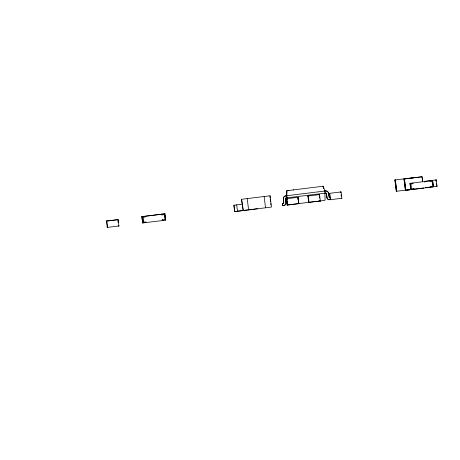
<?xml version="1.0" encoding="UTF-8"?>
<svg xmlns="http://www.w3.org/2000/svg" width="460" height="460" viewBox="0 0 460 460"><rect width="100%" height="100%" fill="white"/><g stroke="black" fill="none" stroke-linecap="round" stroke-linejoin="round"><path stroke-width="0.69" d="M323.736 188.623L322.966 186.214L323.294 186.208L324.869 191.032L325.053 200.324L288.5 204.838L288.834 204.838M323.294 186.208L286.747 190.722L286.402 195.782L325.53 190.934M283.768 203.159L283.308 198.674A2.852 2.852 0 0 1 285.441 195.937L285.873 195.874M283.699 203.234L283.44 198.668A2.852 2.852 0 0 1 285.574 195.931M282.463 203.452L282.865 205.568L282.463 203.452L283.837 203.234M394.898 179.986L395.347 179.981L396.756 191.274L396.307 191.28L394.898 179.986L412.994 177.778L412.539 177.79M403.995 178.992L404.443 178.986L405.852 190.279L405.398 190.285L403.995 178.992L421.728 176.789M241.552 199.295L243.236 210.582L241.552 199.295L270.06 195.776L271.469 207.069L234.675 211.583L233.887 205.229L242.535 204.171M422.705 181.729L422.084 176.784L404.351 178.986L405.76 190.279L433.515 186.875L432.544 180.521L433.515 186.875M285.735 195.88L286.649 195.782L286.908 197.898L286.068 197.984A0.713 0.713 0 0 0 285.453 198.777L285.717 200.899M325.726 193.062L286.661 197.898L287.029 199.289M428.174 187.318L437 186.26L436.206 179.906L424.557 181.315L424.919 181.309M107.266 227.407L118.916 225.998L118.128 219.644L106.789 221.053L107.623 227.401L107.266 227.407L106.473 221.059L117.812 219.65L117.898 220.357M141.864 216.625L164.967 213.802L165.761 220.156L142.652 222.979L141.864 216.625L142.652 222.979M142.387 216.62L143.175 222.973L142.203 216.62L164.967 213.802M298.04 197.305L286.39 198.714L287.184 205.068L287.54 205.062L286.752 198.708L286.39 198.714L287.224 205.068L298.833 203.653L298.04 197.305L297.683 197.305M308.648 201.681L308.74 202.388L320.344 200.974L319.55 194.62L307.901 196.035L308.695 202.388L309.051 202.383L308.217 196.029M329.412 193.355L341.067 191.941L341.855 198.294L330.205 199.709L330.562 199.703L329.728 193.349L329.412 193.355L330.251 199.709M409.958 183.339L410.929 189.687L409.958 183.339L432.722 180.521M396.307 191.28L414.397 189.077L413.948 189.083M427.121 187.49L425.35 187.668L425.707 187.663M234.675 211.583L257.439 208.765M282.727 205.568L283.906 205.436A2.513 2.513 0 0 0 286.028 202.308M329.647 199.726L330.694 199.594M405.398 190.285L423.137 188.083M325.398 190.934L325.835 190.917A2.852 2.852 0 0 1 328.572 193.05L329.412 197.599M421.636 176.789L422.084 176.784M436.206 179.906L435.85 179.912L436.022 181.32M436.252 180.613L436.166 179.906M429.72 180.872L429.985 181.579L432.107 181.315L432.722 186.254L430.6 186.518L430.508 187.226M412.781 182.982L413.051 183.689L410.929 183.954L411.545 188.893L413.666 188.629L413.574 189.336M436.902 185.552L436.954 186.26M436.638 186.26L437 186.26M293.48 189.882L293.808 189.882M423.045 188.083L423.493 188.077M288.575 190.498L288.903 190.492M286.747 190.722L287.075 190.722L286.758 195.776L287.385 199.283M324.507 191.032L324.869 191.032M340.705 191.946L341.067 191.941M319.194 194.626L319.55 194.62M270.06 195.776L270.043 197.892M319.596 195.327L319.51 194.626M264.132 196.477L265.541 207.776M308.263 196.029L307.901 196.035L307.999 196.742M325.697 190.917A2.852 2.852 0 0 1 328.434 193.05L329.084 197.012M326.824 197.208L326.962 197.208A2.513 2.513 0 0 0 329.78 199.72M247.198 198.588L248.601 209.886M341.498 198.3L341.855 198.294M320.246 200.272L320.298 200.974M319.987 200.98L320.344 200.974M286.206 197.984A0.713 0.713 0 0 0 285.585 198.777L285.89 202.308A2.513 2.513 0 0 1 283.774 205.442M298.833 203.653L298.471 203.659L298.298 202.25M236.704 204.878L237.498 211.226M233.887 205.229L234.853 211.577M145.026 216.269L145.297 216.97L143.181 217.235L143.796 222.18L145.912 221.915L145.82 222.623M117.766 219.65L118.128 219.644L118.203 220.351M165.761 220.156L165.405 218.747M106.473 221.059L106.835 221.053M106.57 221.76L106.519 221.053M118.479 225.296L118.599 226.004M118.784 225.291L118.87 225.998L118.559 226.004M107.186 226.705L107.312 227.407M329.464 197.605L328.952 197.012M436.287 183.436L436.477 184.851M424.873 181.315L424.959 182.016M424.603 181.315L424.689 182.022M422.084 177.491L422.613 181.729M404.081 178.986L405.49 190.279M395.261 179.981L396.664 191.274M394.99 179.986L396.393 191.28M340.751 191.946L340.837 192.654M341.055 194.77L341.245 196.184M326.519 193.677L326.962 197.208M319.941 200.272L320.028 200.98M319.459 196.748L319.642 198.156M297.999 197.305L298.787 203.653M297.815 198.013L298.08 200.129M286.707 198.708L287.494 205.062M285.522 198.777L285.959 202.308M270.221 199.306L270.486 201.422M270.75 203.538L270.923 204.953M164.875 214.515L165.226 217.338M164.887 215.93L165.065 217.338M162.052 214.866L161.966 214.159L162.23 214.86L164.352 214.601L164.967 219.541L162.852 219.805L162.938 220.507L162.667 219.805M161.891 214.866L161.621 214.164L161.713 214.872M162.506 219.805L162.593 220.512L162.328 219.811M117.955 221.059L118.128 222.473M325.657 193.062A0.713 0.713 0 0 1 326.45 193.677M329.716 199.726A2.513 2.513 0 0 1 326.893 197.208L326.387 193.683A0.713 0.713 0 0 0 325.594 193.062"/></g></svg>
